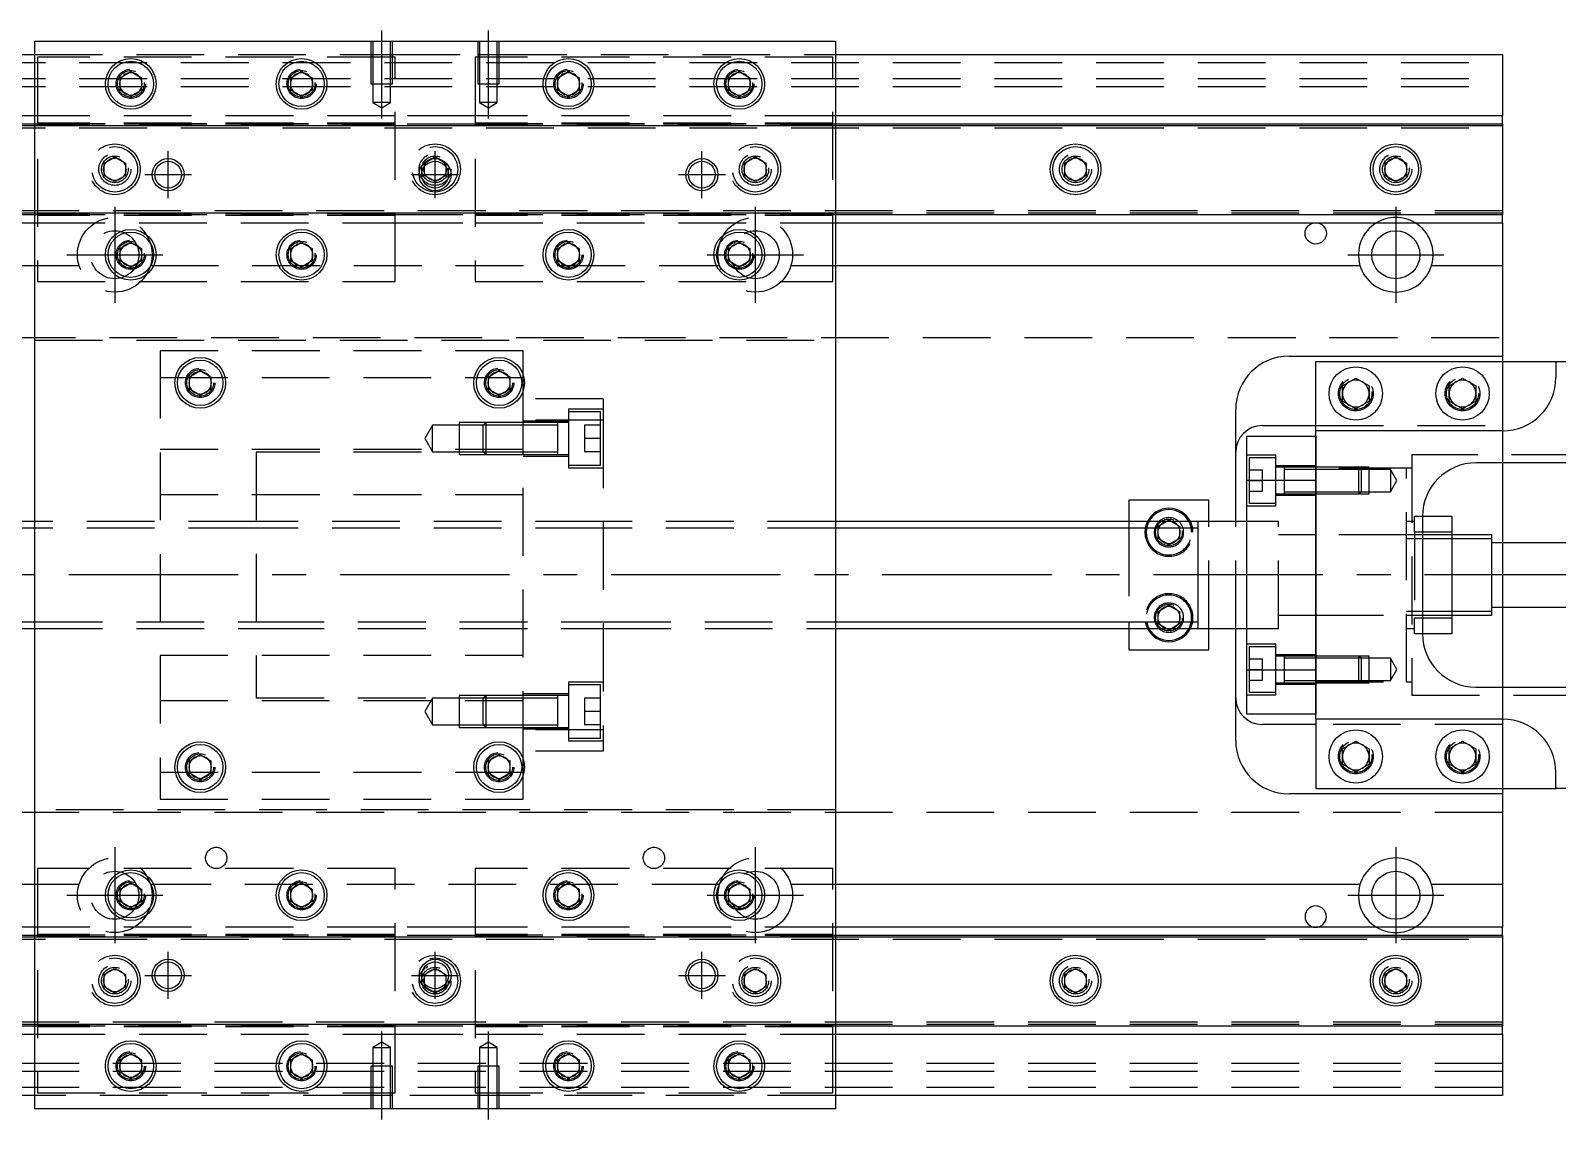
# Model space of a CAD drawing. Extents: x -20 to 626, y -284 to 102.
# Drawn here: x 124.2 to 410.3, y -102 to 102 of the extents above; entities that cross this region are included whole.
import ezdxf

# ---------------------------------------------------------------- set-up
doc = ezdxf.new("R2010")
doc.units = 0
doc.linetypes.add('CENTER', pattern=[50.8, 31.75, -6.35, 6.35, -6.35])
doc.linetypes.add('DASHED', pattern=[19.05, 12.7, -6.35])
doc.layers.get('0').update_dxf_attribs({"linetype": 'CONTINUOUS'})
doc.layers.add('CENTER', color=1, linetype='CENTER')

msp = doc.modelspace()

# ---------------------------------------------------------------- linework, layer by layer
at = {"color": 7, "linetype": 'CONTINUOUS'}
for p, q in [((0, 97.5), (125, 97.5)), ((125, 100), (275, 100)), ((125, -100), (125, 100)), ((275, 100), (275, -100)), ((275, 97.5), (400, 97.5)), ((400, 97.5), (400, 86)), ((141, 93.1547), (143, 94.309402)), ((141, 90.8453), (141, 93.1547)), ((143, 94.309402), (145, 93.1547)), ((145, 93.1547), (145, 90.8453)), ((173, 93.1547), (175, 94.309402)), ((173, 90.8453), (173, 93.1547)), ((175, 94.309402), (177, 93.1547)), ((177, 93.1547), (177, 90.8453)), ((223, 93.1547), (225, 94.309402)), ((223, 90.8453), (223, 93.1547)), ((225, 94.309402), (227, 93.1547)), ((227, 93.1547), (227, 90.8453)), ((255, 93.1547), (257, 94.309402)), ((255, 90.8453), (255, 93.1547)), ((257, 94.309402), (259, 93.1547)), ((259, 93.1547), (259, 90.8453)), ((143, 89.690598), (141, 90.8453)), ((145, 90.8453), (143, 89.690598)), ((175, 89.690598), (173, 90.8453)), ((177, 90.8453), (175, 89.690598)), ((225, 89.690598), (223, 90.8453)), ((227, 90.8453), (225, 89.690598)), ((257, 89.690598), (255, 90.8453)), ((259, 90.8453), (257, 89.690598)), ((125, 86), (0, 86)), ((400, 86), (275, 86)), ((400, 84.460392), (400, 86)), ((125, 84.460392), (0, 84.460392)), ((400, 84.460392), (275, 84.460392)), ((400, 84.460392), (400, 67.539608)), ((318, 77.1547), (320, 78.309402)), ((320, 78.309402), (322, 77.1547)), ((378, 77.1547), (380, 78.309402)), ((380, 78.309402), (382, 77.1547)), ((318, 74.8453), (318, 77.1547)), ((320, 73.690598), (318, 74.8453)), ((322, 74.8453), (320, 73.690598)), ((322, 77.1547), (322, 74.8453)), ((378, 74.8453), (378, 77.1547)), ((380, 73.690598), (378, 74.8453)), ((382, 74.8453), (380, 73.690598)), ((382, 77.1547), (382, 74.8453)), ((0, 67.539608), (125, 67.539608)), ((0, 66), (125, 66)), ((275, 67.539608), (400, 67.539608)), ((275, 66), (400, 66)), ((400, 66), (400, 67.539608)), ((400, 66), (400, 58)), ((141, 61.1547), (143, 62.309402)), ((141, 58.8453), (141, 61.1547)), ((143, 62.309402), (145, 61.1547)), ((145, 61.1547), (145, 58.8453)), ((173, 61.1547), (175, 62.309402)), ((173, 58.8453), (173, 61.1547)), ((175, 62.309402), (177, 61.1547)), ((177, 61.1547), (177, 58.8453)), ((223, 61.1547), (225, 62.309402)), ((223, 58.8453), (223, 61.1547)), ((225, 62.309402), (227, 61.1547)), ((227, 61.1547), (227, 58.8453)), ((255, 61.1547), (257, 62.309402)), ((255, 58.8453), (255, 61.1547)), ((257, 62.309402), (259, 61.1547)), ((259, 61.1547), (259, 58.8453)), ((26.708204, 58), (125, 58)), ((143, 57.690598), (141, 58.8453)), ((145, 58.8453), (143, 57.690598)), ((175, 57.690598), (173, 58.8453)), ((177, 58.8453), (175, 57.690598)), ((225, 57.690598), (223, 58.8453)), ((227, 58.8453), (225, 57.690598)), ((257, 57.690598), (255, 58.8453)), ((259, 58.8453), (257, 57.690598)), ((275, 58), (373.291796, 58)), ((386.708204, 58), (400, 58)), ((400, 58), (400, 41)), ((360, 41), (400, 41)), ((400, 41), (400, 40)), ((154, 37.1547), (156, 38.309402)), ((156, 38.309402), (158, 37.1547)), ((210, 37.1547), (212, 38.309402)), ((212, 38.309402), (214, 37.1547)), ((365, 27), (365, 40)), ((365, 40), (410, 40)), ((410, 40), (410, 37)), ((410, 40), (445.5, 40)), ((154, 34.8453), (154, 37.1547)), ((156, 33.690598), (154, 34.8453)), ((158, 34.8453), (156, 33.690598)), ((158, 37.1547), (158, 34.8453)), ((210, 34.8453), (210, 37.1547)), ((212, 33.690598), (210, 34.8453)), ((214, 34.8453), (212, 33.690598)), ((214, 37.1547), (214, 34.8453)), ((370, 35.443376), (372.5, 36.886752)), ((370, 32.556624), (370, 35.443376)), ((372.5, 36.886752), (375, 35.443376)), ((375, 35.443376), (375, 32.556624)), ((390, 35.443376), (392.5, 36.886752)), ((390, 32.556624), (390, 35.443376)), ((392.5, 36.886752), (395, 35.443376)), ((395, 35.443376), (395, 32.556624)), ((372.5, 31.113248), (370, 32.556624)), ((375, 32.556624), (372.5, 31.113248)), ((392.5, 31.113248), (390, 32.556624)), ((395, 32.556624), (392.5, 31.113248)), ((350, 10), (350, 31)), ((352, 26), (365, 26)), ((352, 26), (352, 17.78342)), ((355, 28), (365, 28)), ((365, 17.78342), (365, 27)), ((400, 27), (365, 27)), ((435.5, 21), (395, 21)), ((400, 21), (400, 6)), ((352, 17.78342), (352, -17.78342)), ((352, 17.78342), (365, 17.78342)), ((365, 17.78342), (365, -17.78342)), ((365, -17.78342), (365, 17.78342)), ((345, 14), (330, 14)), ((330, 14), (330, 10)), ((345, 10), (345, 14)), ((125, 10), (28, 10)), ((343, 10), (275, 10)), ((343, 10), (342.995, 10)), ((343, -9.999498), (343, 10)), ((352, 10), (343, 10)), ((343.005, 10), (343, 10)), ((385, 11), (390.5, 11)), ((385, 11), (385, -11)), ((390.5, 11), (390.5, 8)), ((390.5, 8), (385, 8)), ((390.5, 8), (390.5, -8)), ((398, 7.5), (390.5, 7.5)), ((398, 6.75), (390.5, 6.75)), ((398, -7.5), (398, 7.5)), ((418, 6), (398, 6)), ((385, -8), (390.5, -8)), ((390.5, -6.75), (398, -6.75)), ((390.5, -7.5), (398, -7.5)), ((390.5, -8), (390.5, -11)), ((398, -6), (418, -6)), ((400, -6), (400, -21)), ((28, -10), (125, -10)), ((275, -10), (343, -10)), ((330, -10), (330, -14)), ((342.995, -10), (343, -10)), ((343, -10), (352, -10)), ((343, -10), (343.005, -10)), ((345, -14), (345, -10)), ((350, -31), (350, -10)), ((390.5, -11), (385, -11)), ((330, -14), (345, -14)), ((352, -17.78342), (352, -26)), ((352, -17.78342), (365, -17.78342)), ((365, -27), (365, -17.78342)), ((395, -21), (435.5, -21)), ((352, -26), (365, -26)), ((365, -28), (355, -28)), ((400, -27), (365, -27)), ((365, -27), (365, -40)), ((370, -32.556624), (372.5, -31.113248)), ((372.5, -31.113248), (375, -32.556624)), ((390, -32.556624), (392.5, -31.113248)), ((392.5, -31.113248), (395, -32.556624)), ((154, -34.8453), (156, -33.690598)), ((156, -33.690598), (158, -34.8453)), ((210, -34.8453), (212, -33.690598)), ((212, -33.690598), (214, -34.8453)), ((370, -35.443376), (370, -32.556624)), ((375, -32.556624), (375, -35.443376)), ((390, -35.443376), (390, -32.556624)), ((395, -32.556624), (395, -35.443376)), ((154, -37.1547), (154, -34.8453)), ((156, -38.309402), (154, -37.1547)), ((158, -37.1547), (156, -38.309402)), ((158, -34.8453), (158, -37.1547)), ((210, -37.1547), (210, -34.8453)), ((212, -38.309402), (210, -37.1547)), ((214, -37.1547), (212, -38.309402)), ((214, -34.8453), (214, -37.1547)), ((372.5, -36.886752), (370, -35.443376)), ((375, -35.443376), (372.5, -36.886752)), ((392.5, -36.886752), (390, -35.443376)), ((395, -35.443376), (392.5, -36.886752)), ((410, -40), (410, -37)), ((365, -40), (410, -40)), ((400, -40), (400, -41)), ((445.5, -40), (410, -40)), ((400, -41), (360, -41)), ((400, -41), (400, -58)), ((125, -58), (26.708204, -58)), ((141, -58.8453), (143, -57.690598)), ((141, -61.1547), (141, -58.8453)), ((143, -57.690598), (145, -58.8453)), ((145, -58.8453), (145, -61.1547)), ((173, -58.8453), (175, -57.690598)), ((173, -61.1547), (173, -58.8453)), ((175, -57.690598), (177, -58.8453)), ((177, -58.8453), (177, -61.1547)), ((223, -58.8453), (225, -57.690598)), ((223, -61.1547), (223, -58.8453)), ((225, -57.690598), (227, -58.8453)), ((227, -58.8453), (227, -61.1547)), ((255, -58.8453), (257, -57.690598)), ((255, -61.1547), (255, -58.8453)), ((257, -57.690598), (259, -58.8453)), ((259, -58.8453), (259, -61.1547)), ((373.291796, -58), (275, -58)), ((400, -58), (386.708204, -58)), ((400, -58), (400, -66)), ((143, -62.309402), (141, -61.1547)), ((145, -61.1547), (143, -62.309402)), ((175, -62.309402), (173, -61.1547)), ((177, -61.1547), (175, -62.309402)), ((225, -62.309402), (223, -61.1547)), ((227, -61.1547), (225, -62.309402)), ((257, -62.309402), (255, -61.1547)), ((259, -61.1547), (257, -62.309402)), ((125, -66), (0, -66)), ((125, -67.539608), (0, -67.539608)), ((400, -66), (275, -66)), ((400, -67.539608), (275, -67.539608)), ((400, -67.539608), (400, -66)), ((400, -67.539608), (400, -84.460392)), ((318, -74.8453), (320, -73.690598)), ((320, -73.690598), (322, -74.8453)), ((378, -74.8453), (380, -73.690598)), ((380, -73.690598), (382, -74.8453)), ((318, -77.1547), (318, -74.8453)), ((320, -78.309402), (318, -77.1547)), ((322, -77.1547), (320, -78.309402)), ((322, -74.8453), (322, -77.1547)), ((378, -77.1547), (378, -74.8453)), ((380, -78.309402), (378, -77.1547)), ((382, -77.1547), (380, -78.309402)), ((382, -74.8453), (382, -77.1547)), ((0, -84.460392), (125, -84.460392)), ((275, -84.460392), (400, -84.460392)), ((400, -86), (400, -84.460392)), ((0, -86), (125, -86)), ((275, -86), (400, -86)), ((400, -86), (400, -97.5)), ((141, -90.8453), (143, -89.690598)), ((141, -93.1547), (141, -90.8453)), ((143, -89.690598), (145, -90.8453)), ((145, -90.8453), (145, -93.1547)), ((173, -90.8453), (175, -89.690598)), ((173, -93.1547), (173, -90.8453)), ((175, -89.690598), (177, -90.8453)), ((177, -90.8453), (177, -93.1547)), ((223, -90.8453), (225, -89.690598)), ((223, -93.1547), (223, -90.8453)), ((225, -89.690598), (227, -90.8453)), ((227, -90.8453), (227, -93.1547)), ((255, -90.8453), (257, -89.690598)), ((255, -93.1547), (255, -90.8453)), ((257, -89.690598), (259, -90.8453)), ((259, -90.8453), (259, -93.1547)), ((143, -94.309402), (141, -93.1547)), ((145, -93.1547), (143, -94.309402)), ((175, -94.309402), (173, -93.1547)), ((177, -93.1547), (175, -94.309402)), ((225, -94.309402), (223, -93.1547)), ((227, -93.1547), (225, -94.309402)), ((257, -94.309402), (255, -93.1547)), ((259, -93.1547), (257, -94.309402)), ((125, -97.5), (0, -97.5)), ((275, -100), (125, -100)), ((400, -97.5), (275, -97.5))]:
    msp.add_line(p, q, dxfattribs=at)
at = {"color": 3, "linetype": 'DASHED'}
for p, q in [((125, 97.5), (188.000006, 97.5)), ((188.000006, 100), (188.000006, 92)), ((188.000006, 97.5), (191.999994, 97.5)), ((188.35, 100), (188.35, 92)), ((191.65, 92), (191.65, 100)), ((191.999994, 92), (191.999994, 100)), ((191.999994, 97.5), (208.000006, 97.5)), ((208.000006, 100), (208.000006, 92)), ((208.000006, 97.5), (211.999994, 97.5)), ((208.35, 100), (208.35, 92)), ((211.65, 92), (211.65, 100)), ((211.999994, 92), (211.999994, 100)), ((211.999994, 97.5), (275, 97.5)), ((0, 96), (400, 96)), ((125.5, 97), (125.5, 55)), ((192.5, 97), (125.5, 97)), ((192.5, 55), (192.5, 97)), ((274.5, 97), (207.5, 97)), ((207.5, 97), (207.5, 55)), ((274.5, 55), (274.5, 97)), ((0, 93), (400, 93)), ((145.483582, 92.286038), (145.5, 92)), ((177.483582, 92.286038), (177.5, 92)), ((188.000006, 92), (191.999994, 92)), ((188.35, 92), (188.35, 88.5)), ((191.65, 88.5), (191.65, 92)), ((208.000006, 92), (211.999994, 92)), ((208.35, 92), (208.35, 88.5)), ((211.65, 88.5), (211.65, 92)), ((227.483582, 92.286038), (227.5, 92)), ((259.483582, 92.286038), (259.5, 92)), ((0, 91.5), (400, 91.5)), ((125.5, 86), (125, 86)), ((192.5, 86), (125.5, 86)), ((191.65, 88.5), (188.35, 88.5)), ((188.35, 88.5), (190, 87.547372)), ((190, 87.547372), (191.65, 88.5)), ((207.5, 86), (192.5, 86)), ((274.5, 86), (207.5, 86)), ((211.65, 88.5), (208.35, 88.5)), ((208.35, 88.5), (210, 87.547372)), ((210, 87.547372), (211.65, 88.5)), ((275, 86), (274.5, 86)), ((0, 84.204452), (125, 84.204452)), ((0, 84.2), (400, 84.2)), ((0, 83.8), (400, 83.8)), ((125.5, 84.460392), (125, 84.460392)), ((125, 84.204452), (125.5, 84.204452)), ((192.5, 84.643014), (125.5, 84.643014)), ((125.5, 84.6), (192.5, 84.6)), ((192.5, 84.460392), (125.5, 84.460392)), ((125.5, 84.3), (192.5, 84.3)), ((125.5, 84.204452), (274.5, 84.204452)), ((207.5, 84.460392), (192.5, 84.460392)), ((274.5, 84.643014), (207.5, 84.643014)), ((207.5, 84.6), (274.5, 84.6)), ((274.5, 84.460392), (207.5, 84.460392)), ((207.5, 84.3), (274.5, 84.3)), ((275, 84.460392), (274.5, 84.460392)), ((274.5, 84.204452), (275, 84.204452)), ((275, 84.204452), (400, 84.204452)), ((138, 77.1547), (140, 78.309402)), ((140, 78.309402), (142, 77.1547)), ((198, 77.1547), (200, 78.309402)), ((200, 78.309402), (202, 77.1547)), ((258, 77.1547), (260, 78.309402)), ((260, 78.309402), (262, 77.1547)), ((138, 74.8453), (138, 77.1547)), ((140, 73.690598), (138, 74.8453)), ((142, 74.8453), (140, 73.690598)), ((142, 77.1547), (142, 74.8453)), ((142.483582, 76.286038), (142.5, 76)), ((198, 74.8453), (198, 77.1547)), ((200, 73.690598), (198, 74.8453)), ((202, 74.8453), (200, 73.690598)), ((202, 77.1547), (202, 74.8453)), ((202.483582, 76.286038), (202.5, 76)), ((258, 74.8453), (258, 77.1547)), ((260, 73.690598), (258, 74.8453)), ((262, 74.8453), (260, 73.690598)), ((262, 77.1547), (262, 74.8453)), ((262.483582, 76.286038), (262.5, 76)), ((317.5, 76), (317.518502, 76.303588)), ((382.483582, 76.286038), (382.5, 76)), ((400, 68.2), (0, 68.2)), ((400, 67.8), (0, 67.8)), ((125, 67.795548), (0, 67.795548)), ((125.5, 67.795548), (125, 67.795548)), ((125, 67.539608), (125.5, 67.539608)), ((125, 66), (125.5, 66)), ((274.5, 67.795548), (125.5, 67.795548)), ((192.5, 67.7), (125.5, 67.7)), ((125.5, 67.539608), (192.5, 67.539608)), ((192.5, 67.4), (125.5, 67.4)), ((192.5, 67.356986), (125.5, 67.356986)), ((125.5, 66), (192.5, 66)), ((192.5, 67.539608), (207.5, 67.539608)), ((192.5, 66), (207.5, 66)), ((274.5, 67.7), (207.5, 67.7)), ((207.5, 67.539608), (274.5, 67.539608)), ((274.5, 67.4), (207.5, 67.4)), ((274.5, 67.356986), (207.5, 67.356986)), ((207.5, 66), (274.5, 66)), ((275, 67.795548), (274.5, 67.795548)), ((274.5, 67.539608), (275, 67.539608)), ((274.5, 66), (275, 66)), ((400, 67.795548), (275, 67.795548)), ((145.483582, 60.286038), (145.5, 60)), ((177.483582, 60.286038), (177.5, 60)), ((222.5, 60), (222.512884, 60.253488)), ((259.483582, 60.286038), (259.5, 60)), ((125, 58), (133.291796, 58)), ((146.708204, 58), (253.291796, 58)), ((266.708204, 58), (275, 58)), ((125.5, 55), (192.5, 55)), ((207.5, 55), (274.5, 55)), ((5.640312, 44.5), (400, 44.5)), ((125, 44), (275, 44)), ((216.5, 42), (148.5, 42)), ((148.5, 42), (148.5, -42)), ((216.5, 37.52069), (216.5, 42)), ((216.5, 34.47931), (216.5, 37.52069)), ((400, 40), (400, 28)), ((148.5, 37), (216.5, 37)), ((153.5, 36), (153.512884, 36.253488)), ((209.5, 36), (209.518502, 36.303588)), ((216.5, -34.47931), (216.5, 34.47931)), ((375.477798, 34.364306), (375.5, 34)), ((389.5, 34), (389.520026, 34.346056)), ((231.5, 33), (216.5, 33)), ((231.5, 33), (231.5, 28.982754)), ((231.5, 28.982754), (216.5, 28.982754)), ((225, 28.84775), (216.5, 28.84775)), ((225, 31.04775), (225, 20.04775)), ((231.5, 31.04775), (225, 31.04775)), ((231, 30.54775), (225, 30.54775)), ((231, 20.54775), (231, 30.54775)), ((231.5, 28.982754), (231.5, -28.982754)), ((199.5, 28.04775), (198.056624, 25.54775)), ((199.5, 23.04775), (199.5, 28.04775)), ((204.5, 28.04775), (199.5, 28.04775)), ((204.5, 28.547744), (204.5, 22.547754)), ((209.49998, 28.547744), (204.5, 28.547744)), ((208.99998, 28.04775), (204.5, 28.04775)), ((209.5, 28.54775), (209, 28.04775)), ((209, 23.04775), (209, 28.04775)), ((216.5, 28.04775), (209, 28.04775)), ((216.5, 28.547744), (209.499994, 28.547744)), ((209.5, 28.54775), (209.5, 22.54775)), ((216.5, 28.54775), (209.5, 28.54775)), ((223, 28.54775), (216.50002, 28.54775)), ((223, 28.04775), (216.50002, 28.04775)), ((223, 28.54775), (222.995, 28.54775)), ((223, 28.04775), (223, 28.547754)), ((223, 28.197952), (223, 28.54775)), ((225, 28.54775), (223, 28.54775)), ((223.005, 28.54775), (223, 28.54775)), ((223, 22.8974), (223, 28.197952)), ((228, 28.04775), (228, 25.54775)), ((231, 28.04775), (228, 28.04775)), ((365, 28), (400, 28)), ((365, 26), (365, 17.78342)), ((400, 28), (400, 27)), ((400, 27), (400, 21)), ((216.5, 23.5), (148.5, 23.5)), ((166.5, 23), (166.5, -23)), ((216.5, 23), (166.5, 23)), ((198.056624, 25.54775), (199.5, 23.04775)), ((199.5, 23.04775), (204.5, 23.04775)), ((204.5, 23.04775), (208.99998, 23.04775)), ((209, 23.04775), (209.5, 22.54775)), ((209, 23.04775), (216.5, 23.04775)), ((216.50002, 23.04775), (223, 23.04775)), ((223, 22.547744), (223, 23.04775)), ((223, 22.54775), (223, 22.8974)), ((228, 25.54775), (228, 23.04775)), ((231, 25.54775), (228, 25.54775)), ((231, 23.04775), (228, 23.04775)), ((204.5, 22.547754), (209.49998, 22.547754)), ((209.5, 22.547754), (216.5, 22.547754)), ((209.5, 22.54775), (216.5, 22.54775)), ((216.5, 22.24775), (225, 22.24775)), ((216.50002, 22.54775), (223.005, 22.54775)), ((222.995, 22.54775), (225, 22.54775)), ((225, 20.54775), (231, 20.54775)), ((225, 20.04775), (231.5, 20.04775)), ((357.5, 22.42767), (352, 22.42767)), ((352.5, 21.92767), (352.5, 13.42767)), ((357.5, 21.92767), (352.5, 21.92767)), ((357.5, 12.92767), (357.5, 22.42767)), ((365, 20.42767), (357.5, 20.42767)), ((359.1, 20.17767), (357.5, 20.17767)), ((359.1, 20.17767), (359.095, 20.17767)), ((359.1, 20.17767), (359.1, 19.92022)), ((359.105, 20.17767), (359.1, 20.17767)), ((364.99998, 20.17767), (359.1, 20.17767)), ((373.1, 20.17767), (365, 20.17767)), ((373.1, 20.177664), (365, 20.177664)), ((373.1, 15.17767), (373.1, 20.17767)), ((373.5, 19.77767), (373.1, 20.17767)), ((375, 20.177664), (373.10002, 20.177664)), ((375, 15.177674), (375, 20.177664)), ((383, 22.5), (383, -22.5)), ((452.5, 22.5), (383, 22.5)), ((352.5, 19.67767), (355, 19.67767)), ((352.5, 17.67767), (355, 17.67767)), ((355, 17.67767), (355, 19.67767)), ((355, 15.67767), (355, 17.67767)), ((359.1, 19.92022), (359.1, 15.435068)), ((364.99998, 19.77767), (359.1, 19.77767)), ((382, 20), (365, 20)), ((373.5, 19.77767), (365, 19.77767)), ((373.5, 19.77767), (373.5, 15.57767)), ((375, 19.77767), (373.50002, 19.77767)), ((379, 19.77767), (375, 19.77767)), ((379, 19.77767), (379, 15.57767)), ((380.212436, 17.67767), (379, 19.77767)), ((379, 15.57767), (380.212436, 17.67767)), ((382, -20), (382, 20)), ((383, 20), (382, 20)), ((216.5, 15), (148.5, 15)), ((352.5, 15.67767), (355, 15.67767)), ((357.5, 15.17767), (359.1, 15.17767)), ((357.5, 14.92767), (365, 14.92767)), ((359.095, 15.17767), (359.1, 15.17767)), ((359.1, 15.57767), (364.99998, 15.57767)), ((359.1, 15.435068), (359.1, 15.17767)), ((359.1, 15.17767), (359.105, 15.17767)), ((359.1, 15.17767), (364.99998, 15.17767)), ((365, 15.57767), (373.5, 15.57767)), ((365, 15.177674), (373.1, 15.177674)), ((365, 15.17767), (373.1, 15.17767)), ((373.1, 15.17767), (373.5, 15.57767)), ((373.10002, 15.177674), (375, 15.177674)), ((373.50002, 15.57767), (375, 15.57767)), ((375, 15.57767), (379, 15.57767)), ((352, 12.92767), (357.5, 12.92767)), ((352.5, 13.42767), (357.5, 13.42767)), ((166.49998, 10), (125, 10)), ((166.49998, 8.75), (125, 8.75)), ((231.5, 10), (166.5, 10)), ((231.5, 8.75), (166.5, 8.75)), ((275, 10), (231.50002, 10)), ((275, 8.75), (231.50002, 8.75)), ((330, 10), (330, 8.75)), ((330, 8.75), (330, -8.75)), ((335.5, 9.1547), (336.964102, 10)), ((335.5, 8.75), (335.5, 9.1547)), ((335.5, 6.8453), (335.5, 8.75)), ((336.964102, 10), (337.5, 10.309402)), ((337.5, 10.309402), (338.035898, 10)), ((338.035898, 10), (339.5, 9.1547)), ((339.5, 9.1547), (339.5, 8.75)), ((339.5, 8.75), (339.5, 6.8453)), ((345, -10), (345, 10)), ((350, -10), (350, 10)), ((358, 10), (352, 10)), ((358, -10), (358, 10)), ((383.5, 10), (382, 10)), ((383.5, 11), (385, 11)), ((383.5, 8), (383.5, 11)), ((337.5, 5.690598), (335.5, 6.8453)), ((339.5, 6.8453), (337.5, 5.690598)), ((339.983582, 8.286038), (340, 8)), ((365, 7.5), (358, 7.5)), ((382, 7.5), (365, 7.5)), ((382, 7.5), (381.995, 7.5)), ((383.5, 7.5), (382, 7.5)), ((382.005, 7.5), (382, 7.5)), ((383.5, 6.75), (382, 6.75)), ((383.5, 8), (383.5, -8)), ((385, 8), (383.5, 8)), ((385, 7.5), (383.5, 7.5)), ((385, 6.75), (383.5, 6.75)), ((390.5, 7.5), (385, 7.5)), ((390.5, 6.75), (385, 6.75)), ((400, 6), (400, -6)), ((335.5, -6.8453), (337.5, -5.690598)), ((337.5, -5.690598), (339.5, -6.8453)), ((335, -8), (335.018502, -7.696412)), ((335.5, -8.75), (335.5, -6.8453)), ((339.5, -6.8453), (339.5, -8.75)), ((358, -7.5), (365, -7.5)), ((365, -7.5), (382, -7.5)), ((381.995, -7.5), (382, -7.5)), ((382, -6.75), (383.5, -6.75)), ((382, -7.5), (383.5, -7.5)), ((382, -7.5), (382.005, -7.5)), ((383.5, -6.75), (385, -6.75)), ((383.5, -7.5), (385, -7.5)), ((383.5, -8), (385, -8)), ((383.5, -11), (383.5, -8)), ((385, -6.75), (390.5, -6.75)), ((385, -7.5), (390.5, -7.5)), ((125, -8.75), (166.49998, -8.75)), ((125, -10), (166.49998, -10)), ((166.5, -8.75), (231.5, -8.75)), ((166.5, -10), (231.5, -10)), ((231.50002, -8.75), (275, -8.75)), ((231.50002, -10), (275, -10)), ((330, -8.75), (330, -10)), ((335.5, -9.1547), (335.5, -8.75)), ((336.964102, -10), (335.5, -9.1547)), ((337.5, -10.309402), (336.964102, -10)), ((338.035898, -10), (337.5, -10.309402)), ((339.5, -9.1547), (338.035898, -10)), ((339.5, -8.75), (339.5, -9.1547)), ((343, -10), (343, -9.999498)), ((352, -10), (358, -10)), ((382, -10), (383.5, -10)), ((385, -11), (383.5, -11)), ((357.5, -12.92767), (352, -12.92767)), ((352.5, -13.42767), (352.5, -21.92767)), ((357.5, -13.42767), (352.5, -13.42767)), ((357.5, -22.42767), (357.5, -12.92767)), ((148.5, -15), (216.5, -15)), ((352.5, -15.67767), (355, -15.67767)), ((355, -17.67767), (355, -15.67767)), ((365, -14.92767), (357.5, -14.92767)), ((359.1, -15.17767), (357.5, -15.17767)), ((359.1, -15.17767), (359.095, -15.17767)), ((359.1, -15.17767), (359.1, -15.435118)), ((359.105, -15.17767), (359.1, -15.17767)), ((364.99998, -15.17767), (359.1, -15.17767)), ((359.1, -15.435118), (359.1, -19.920272)), ((364.99998, -15.57767), (359.1, -15.57767)), ((373.1, -15.17767), (365, -15.17767)), ((373.1, -15.177674), (365, -15.177674)), ((373.5, -15.57767), (365, -15.57767)), ((373.1, -20.17767), (373.1, -15.17767)), ((373.5, -15.57767), (373.1, -15.17767)), ((375, -15.177674), (373.10002, -15.177674)), ((373.5, -15.57767), (373.5, -19.77767)), ((375, -15.57767), (373.50002, -15.57767)), ((375, -20.177664), (375, -15.177674)), ((379, -15.57767), (375, -15.57767)), ((379, -15.57767), (379, -19.77767)), ((380.212436, -17.67767), (379, -15.57767)), ((352.5, -17.67767), (355, -17.67767)), ((352.5, -19.67767), (355, -19.67767)), ((355, -19.67767), (355, -17.67767)), ((359.1, -19.77767), (364.99998, -19.77767)), ((359.1, -19.920272), (359.1, -20.17767)), ((365, -17.78342), (365, -26)), ((365, -19.77767), (373.5, -19.77767)), ((365, -20), (382, -20)), ((373.1, -20.17767), (373.5, -19.77767)), ((373.50002, -19.77767), (375, -19.77767)), ((375, -19.77767), (379, -19.77767)), ((379, -19.77767), (380.212436, -17.67767)), ((382, -20), (383, -20)), ((204.5, -22.547754), (204.5, -28.547744)), ((209.49998, -22.547754), (204.5, -22.547754)), ((209.5, -22.54775), (209, -23.04775)), ((209.5, -22.54775), (209.5, -28.54775)), ((216.5, -22.54775), (209.5, -22.54775)), ((216.5, -22.547754), (209.5, -22.547754)), ((225, -22.24775), (216.5, -22.24775)), ((223.005, -22.54775), (216.50002, -22.54775)), ((225, -22.54775), (222.995, -22.54775)), ((223, -23.04775), (223, -22.547744)), ((223, -22.897546), (223, -22.54775)), ((225, -20.04775), (225, -31.04775)), ((231.5, -20.04775), (225, -20.04775)), ((231, -20.54775), (225, -20.54775)), ((231, -30.54775), (231, -20.54775)), ((352, -22.42767), (357.5, -22.42767)), ((352.5, -21.92767), (357.5, -21.92767)), ((357.5, -20.17767), (359.1, -20.17767)), ((357.5, -20.42767), (365, -20.42767)), ((359.095, -20.17767), (359.1, -20.17767)), ((359.1, -20.17767), (359.105, -20.17767)), ((359.1, -20.17767), (364.99998, -20.17767)), ((365, -20.177664), (373.1, -20.177664)), ((365, -20.17767), (373.1, -20.17767)), ((373.10002, -20.177664), (375, -20.177664)), ((383, -22.5), (452.5, -22.5)), ((400, -21), (400, -27)), ((148.5, -23.5), (216.5, -23.5)), ((166.5, -23), (216.5, -23)), ((199.5, -23.04775), (198.056624, -25.54775)), ((198.056624, -25.54775), (199.5, -28.04775)), ((199.5, -28.04775), (199.5, -23.04775)), ((204.5, -23.04775), (199.5, -23.04775)), ((208.99998, -23.04775), (204.5, -23.04775)), ((209, -28.04775), (209, -23.04775)), ((216.5, -23.04775), (209, -23.04775)), ((223, -23.04775), (216.50002, -23.04775)), ((223, -28.198098), (223, -22.897546)), ((228, -23.04775), (228, -25.54775)), ((231, -23.04775), (228, -23.04775)), ((228, -25.54775), (228, -28.04775)), ((231, -25.54775), (228, -25.54775)), ((199.5, -28.04775), (204.5, -28.04775)), ((204.5, -28.04775), (208.99998, -28.04775)), ((204.5, -28.547744), (209.49998, -28.547744)), ((209, -28.04775), (216.5, -28.04775)), ((209, -28.04775), (209.5, -28.54775)), ((209.499994, -28.547744), (216.5, -28.547744)), ((209.5, -28.54775), (216.5, -28.54775)), ((216.50002, -28.04775), (223, -28.04775)), ((216.50002, -28.54775), (223, -28.54775)), ((222.995, -28.54775), (223, -28.54775)), ((223, -28.547754), (223, -28.04775)), ((223, -28.54775), (223, -28.198098)), ((223, -28.54775), (225, -28.54775)), ((223, -28.54775), (223.005, -28.54775)), ((231, -28.04775), (228, -28.04775)), ((400, -28), (365, -28)), ((400, -27), (400, -28)), ((400, -28), (400, -40)), ((216.5, -28.84775), (225, -28.84775)), ((231.5, -28.982754), (216.5, -28.982754)), ((225, -30.54775), (231, -30.54775)), ((225, -31.04775), (231.5, -31.04775)), ((231.5, -28.982754), (231.5, -33)), ((231.5, -33), (216.5, -33)), ((375.477798, -33.635694), (375.5, -34)), ((395.477798, -33.635694), (395.5, -34)), ((216.5, -37), (148.5, -37)), ((153.5, -36), (153.512884, -35.746512)), ((209.5, -36), (209.518502, -35.696412)), ((216.5, -37.52069), (216.5, -34.47931)), ((216.5, -42), (216.5, -37.52069)), ((148.5, -42), (216.5, -42)), ((400, -44.5), (5.640312, -44.5)), ((275, -44), (125, -44)), ((192.5, -55), (125.5, -55)), ((125.5, -55), (125.5, -97)), ((192.5, -97), (192.5, -55)), ((274.5, -55), (207.5, -55)), ((207.5, -55), (207.5, -97)), ((274.5, -97), (274.5, -55)), ((133.291796, -58), (125, -58)), ((145.483582, -59.713962), (145.5, -60)), ((253.291796, -58), (146.708204, -58)), ((177.483582, -59.713962), (177.5, -60)), ((227.483582, -59.713962), (227.5, -60)), ((259.483582, -59.713962), (259.5, -60)), ((275, -58), (266.708204, -58)), ((0, -67.795548), (125, -67.795548)), ((0, -67.8), (400, -67.8)), ((0, -68.2), (400, -68.2)), ((125.5, -66), (125, -66)), ((125.5, -67.539608), (125, -67.539608)), ((125, -67.795548), (125.5, -67.795548)), ((192.5, -66), (125.5, -66)), ((192.5, -67.356986), (125.5, -67.356986)), ((125.5, -67.4), (192.5, -67.4)), ((192.5, -67.539608), (125.5, -67.539608)), ((125.5, -67.7), (192.5, -67.7)), ((125.5, -67.795548), (274.5, -67.795548)), ((207.5, -66), (192.5, -66)), ((207.5, -67.539608), (192.5, -67.539608)), ((274.5, -66), (207.5, -66)), ((274.5, -67.356986), (207.5, -67.356986)), ((207.5, -67.4), (274.5, -67.4)), ((274.5, -67.539608), (207.5, -67.539608)), ((207.5, -67.7), (274.5, -67.7)), ((275, -66), (274.5, -66)), ((275, -67.539608), (274.5, -67.539608)), ((274.5, -67.795548), (275, -67.795548)), ((275, -67.795548), (400, -67.795548)), ((138, -74.8453), (140, -73.690598)), ((140, -73.690598), (142, -74.8453)), ((198, -74.8453), (200, -73.690598)), ((200, -73.690598), (202, -74.8453)), ((258, -74.8453), (260, -73.690598)), ((260, -73.690598), (262, -74.8453)), ((138, -77.1547), (138, -74.8453)), ((140, -78.309402), (138, -77.1547)), ((142, -77.1547), (140, -78.309402)), ((142, -74.8453), (142, -77.1547)), ((142.483582, -75.713962), (142.5, -76)), ((197.5, -76), (197.518502, -75.696412)), ((198, -77.1547), (198, -74.8453)), ((200, -78.309402), (198, -77.1547)), ((202, -77.1547), (200, -78.309402)), ((202, -74.8453), (202, -77.1547)), ((257.5, -76), (257.518502, -75.696412)), ((258, -77.1547), (258, -74.8453)), ((260, -78.309402), (258, -77.1547)), ((262, -77.1547), (260, -78.309402)), ((262, -74.8453), (262, -77.1547)), ((322.483582, -75.713962), (322.5, -76)), ((382.483582, -75.713962), (382.5, -76)), ((400, -83.8), (0, -83.8)), ((400, -84.2), (0, -84.2)), ((125, -84.204452), (0, -84.204452)), ((125.5, -84.204452), (125, -84.204452)), ((125, -84.460392), (125.5, -84.460392)), ((274.5, -84.204452), (125.5, -84.204452)), ((192.5, -84.3), (125.5, -84.3)), ((125.5, -84.460392), (192.5, -84.460392)), ((192.5, -84.6), (125.5, -84.6)), ((192.5, -84.643014), (125.5, -84.643014)), ((192.5, -84.460392), (207.5, -84.460392)), ((274.5, -84.3), (207.5, -84.3)), ((207.5, -84.460392), (274.5, -84.460392)), ((274.5, -84.6), (207.5, -84.6)), ((274.5, -84.643014), (207.5, -84.643014)), ((275, -84.204452), (274.5, -84.204452)), ((274.5, -84.460392), (275, -84.460392)), ((400, -84.204452), (275, -84.204452)), ((125, -86), (125.5, -86)), ((125.5, -86), (192.5, -86)), ((190, -87.547372), (188.35, -88.5)), ((188.35, -88.5), (191.65, -88.5)), ((188.35, -88.5), (188.35, -92)), ((191.65, -88.5), (190, -87.547372)), ((191.65, -92), (191.65, -88.5)), ((192.5, -86), (207.5, -86)), ((207.5, -86), (274.5, -86)), ((210, -87.547372), (208.35, -88.5)), ((208.35, -88.5), (211.65, -88.5)), ((208.35, -88.5), (208.35, -92)), ((211.65, -88.5), (210, -87.547372)), ((211.65, -92), (211.65, -88.5)), ((274.5, -86), (275, -86)), ((400, -91.5), (0, -91.5)), ((400, -93), (0, -93)), ((140.5, -92), (140.512884, -91.746512)), ((172.5, -92), (172.518502, -91.696412)), ((191.999994, -92), (188.000006, -92)), ((188.000006, -92), (188.000006, -100)), ((188.35, -92), (188.35, -100)), ((191.65, -100), (191.65, -92)), ((191.999994, -100), (191.999994, -92)), ((211.999994, -92), (208.000006, -92)), ((208.000006, -92), (208.000006, -100)), ((208.35, -92), (208.35, -100)), ((211.65, -100), (211.65, -92)), ((211.999994, -100), (211.999994, -92)), ((222.5, -92), (222.518502, -91.696412)), ((259.483582, -91.713962), (259.5, -92)), ((400, -96), (0, -96)), ((125.5, -97), (192.5, -97)), ((207.5, -97), (274.5, -97)), ((188.000006, -97.5), (125, -97.5)), ((191.999994, -97.5), (188.000006, -97.5)), ((208.000006, -97.5), (191.999994, -97.5)), ((211.999994, -97.5), (208.000006, -97.5)), ((275, -97.5), (211.999994, -97.5))]:
    msp.add_line(p, q, dxfattribs=at)
at = {"color": 3, "linetype": 'CONTINUOUS'}
for p, q in [((125, 8.75), (28, 8.75)), ((343, 8.75), (275, 8.75)), ((28, -8.75), (125, -8.75)), ((275, -8.75), (343, -8.75))]:
    msp.add_line(p, q, dxfattribs=at)
at = {"color": 7, "linetype": 'CONTINUOUS'}
for centre, radius in [((143, 92), 4.75), ((143, 92), 4.25), ((175, 92), 4.75), ((175, 92), 4.25), ((225, 92), 4.75), ((225, 92), 4.25), ((257, 92), 4.75), ((257, 92), 4.25), ((320, 76), 4.75), ((320, 76), 4.25), ((380, 76), 4.75), ((380, 76), 4.25), ((150, 75), 2.5), ((200, 75), 3), ((200, 75), 2.5), ((250, 75), 2.5), ((365, 64), 2), ((143, 60), 4.75), ((143, 60), 4.25), ((175, 60), 4.75), ((175, 60), 4.25), ((225, 60), 4.75), ((225, 60), 4.25), ((257, 60), 4.75), ((257, 60), 4.25), ((380, 60), 4.5), ((156, 36), 4.75), ((156, 36), 4.25), ((212, 36), 4.75), ((212, 36), 4.25), ((372.5, 34), 5), ((392.5, 34), 5), ((156, -36), 4.75), ((212, -36), 4.75), ((372.5, -34), 5), ((392.5, -34), 5), ((156, -36), 4.25), ((212, -36), 4.25), ((143, -60), 4.75), ((143, -60), 4.25), ((175, -60), 4.75), ((175, -60), 4.25), ((225, -60), 4.75), ((225, -60), 4.25), ((257, -60), 4.75), ((257, -60), 4.25), ((380, -60), 4.5), ((320, -76), 4.75), ((380, -76), 4.75), ((150, -75), 2.5), ((200, -75), 3), ((200, -75), 2.5), ((250, -75), 2.5), ((320, -76), 4.25), ((380, -76), 4.25), ((143, -92), 4.75), ((143, -92), 4.25), ((175, -92), 4.75), ((175, -92), 4.25), ((225, -92), 4.75), ((225, -92), 4.25), ((257, -92), 4.75), ((257, -92), 4.25)]:
    msp.add_circle(centre, radius, dxfattribs=at)
at = {"color": 3, "linetype": 'DASHED'}
for centre, radius in [((143, 92), 2.75), ((143, 92), 2.5), ((175, 92), 2.75), ((175, 92), 2.5), ((225, 92), 2.75), ((225, 92), 2.5), ((257, 92), 2.75), ((257, 92), 2.5), ((140, 76), 4.75), ((140, 76), 4.25), ((200, 76), 4.75), ((200, 76), 4.25), ((260, 76), 4.75), ((260, 76), 4.25), ((140, 76), 3), ((140, 76), 2.5), ((140, 76), 2.1), ((200, 76), 3), ((200, 76), 2.5), ((200, 76), 2.1), ((260, 76), 3), ((260, 76), 2.5), ((260, 76), 2.1), ((320, 76), 3), ((320, 76), 2.5), ((380, 76), 3), ((380, 76), 2.5), ((140, 60), 7), ((260, 60), 7), ((140, 60), 4.5), ((260, 60), 4.5), ((143, 60), 2.75), ((143, 60), 2.5), ((175, 60), 2.75), ((175, 60), 2.5), ((225, 60), 2.75), ((225, 60), 2.5), ((257, 60), 2.75), ((257, 60), 2.5), ((156, 36), 2.75), ((156, 36), 2.5), ((212, 36), 2.75), ((212, 36), 2.5), ((372.5, 34), 3.25), ((392.5, 34), 3.25), ((372.5, 34), 3), ((392.5, 34), 3), ((337.5, 8), 2.5), ((337.5, -8), 2.5), ((372.5, -34), 3.25), ((372.5, -34), 3), ((392.5, -34), 3.25), ((392.5, -34), 3), ((156, -36), 2.75), ((156, -36), 2.5), ((212, -36), 2.75), ((212, -36), 2.5), ((159, -53), 2), ((241, -53), 2), ((140, -60), 7), ((260, -60), 7), ((140, -60), 4.5), ((260, -60), 4.5), ((143, -60), 2.75), ((143, -60), 2.5), ((175, -60), 2.75), ((175, -60), 2.5), ((225, -60), 2.75), ((225, -60), 2.5), ((257, -60), 2.75), ((257, -60), 2.5), ((140, -76), 4.75), ((200, -76), 4.75), ((260, -76), 4.75), ((140, -76), 4.25), ((140, -76), 3), ((140, -76), 2.5), ((140, -76), 2.1), ((200, -76), 4.25), ((200, -76), 3), ((200, -76), 2.5), ((200, -76), 2.1), ((260, -76), 4.25), ((260, -76), 3), ((260, -76), 2.5), ((260, -76), 2.1), ((320, -76), 3), ((320, -76), 2.5), ((380, -76), 3), ((380, -76), 2.5), ((143, -92), 2.75), ((143, -92), 2.5), ((175, -92), 2.75), ((175, -92), 2.5), ((225, -92), 2.75), ((225, -92), 2.5), ((257, -92), 2.75), ((257, -92), 2.5)]:
    msp.add_circle(centre, radius, dxfattribs=at)
at = {"color": 3, "linetype": 'CONTINUOUS'}
for centre in [(150, 75), (250, 75), (150, -75), (250, -75)]:
    msp.add_circle(centre, 3, dxfattribs=at)
at = {"color": 7, "linetype": 'CONTINUOUS'}
for centre, radius, start, end in [((143, 92), 2.1, 162.24721, 180), ((143, 92), 2.1, 180, 197.75279), ((143, 92), 2.1, 137.75279, 162.24721), ((143, 92), 2.1, 102.24721, 137.75279), ((143, 92), 2.1, 77.75279, 102.24721), ((143, 92), 2.1, 42.24721, 77.75279), ((143, 92), 2.1, 17.75279, 42.24721), ((143, 92), 2.1, 342.24721, 17.75279), ((175, 92), 2.1, 162.24721, 180), ((175, 92), 2.1, 180, 197.75279), ((175, 92), 2.1, 137.75279, 162.24721), ((175, 92), 2.1, 102.24721, 137.75279), ((175, 92), 2.1, 77.75279, 102.24721), ((175, 92), 2.1, 42.24721, 77.75279), ((175, 92), 2.1, 17.75279, 42.24721), ((175, 92), 2.1, 342.24721, 17.75279), ((225, 92), 2.1, 162.24721, 180), ((225, 92), 2.1, 180, 197.75279), ((225, 92), 2.1, 137.75279, 162.24721), ((225, 92), 2.1, 102.24721, 137.75279), ((225, 92), 2.1, 77.75279, 102.24721), ((225, 92), 2.1, 42.24721, 77.75279), ((225, 92), 2.1, 17.75279, 42.24721), ((225, 92), 2.1, 342.24721, 17.75279), ((257, 92), 2.1, 162.24721, 180), ((257, 92), 2.1, 180, 197.75279), ((257, 92), 2.1, 137.75279, 162.24721), ((257, 92), 2.1, 102.24721, 137.75279), ((257, 92), 2.1, 77.75279, 102.24721), ((257, 92), 2.1, 42.24721, 77.75279), ((257, 92), 2.1, 17.75279, 42.24721), ((257, 92), 2.1, 342.24721, 17.75279), ((143, 92), 2.1, 197.75279, 222.24721), ((143, 92), 2.1, 222.24721, 257.75279), ((143, 92), 2.1, 257.75279, 282.24721), ((143, 92), 2.1, 282.24721, 317.75279), ((143, 92), 2.1, 317.75279, 342.24721), ((175, 92), 2.1, 197.75279, 222.24721), ((175, 92), 2.1, 222.24721, 257.75279), ((175, 92), 2.1, 257.75279, 282.24721), ((175, 92), 2.1, 282.24721, 317.75279), ((175, 92), 2.1, 317.75279, 342.24721), ((225, 92), 2.1, 197.75279, 222.24721), ((225, 92), 2.1, 222.24721, 257.75279), ((225, 92), 2.1, 257.75279, 282.24721), ((225, 92), 2.1, 282.24721, 317.75279), ((225, 92), 2.1, 317.75279, 342.24721), ((257, 92), 2.1, 197.75279, 222.24721), ((257, 92), 2.1, 222.24721, 257.75279), ((257, 92), 2.1, 257.75279, 282.24721), ((257, 92), 2.1, 282.24721, 317.75279), ((257, 92), 2.1, 317.75279, 342.24721), ((320, 76), 2.1, 137.75279, 162.24721), ((320, 76), 2.1, 102.24721, 137.75279), ((320, 76), 2.1, 77.75279, 102.24721), ((320, 76), 2.1, 42.24721, 77.75279), ((320, 76), 2.1, 17.75279, 42.24721), ((380, 76), 2.1, 137.75279, 162.24721), ((380, 76), 2.1, 102.24721, 137.75279), ((380, 76), 2.1, 77.75279, 102.24721), ((380, 76), 2.1, 42.24721, 77.75279), ((380, 76), 2.1, 17.75279, 42.24721), ((320, 76), 2.1, 162.24721, 180), ((320, 76), 2.1, 180, 197.75279), ((320, 76), 2.1, 197.75279, 222.24721), ((320, 76), 2.1, 222.24721, 257.75279), ((320, 76), 2.1, 282.24721, 317.75279), ((320, 76), 2.1, 317.75279, 342.24721), ((320, 76), 2.1, 342.24721, 17.75279), ((380, 76), 2.1, 162.24721, 180), ((380, 76), 2.1, 180, 197.75279), ((380, 76), 2.1, 197.75279, 222.24721), ((380, 76), 2.1, 222.24721, 257.75279), ((380, 76), 2.1, 282.24721, 317.75279), ((380, 76), 2.1, 317.75279, 342.24721), ((380, 76), 2.1, 342.24721, 17.75279), ((320, 76), 2.1, 257.75279, 282.24721), ((380, 76), 2.1, 257.75279, 282.24721), ((380, 60), 7, 121.002719, 196.60155), ((380, 60), 7, 343.39845, 58.997281), ((143, 60), 2.1, 162.24721, 180), ((143, 60), 2.1, 137.75279, 162.24721), ((143, 60), 2.1, 102.24721, 137.75279), ((143, 60), 2.1, 77.75279, 102.24721), ((143, 60), 2.1, 42.24721, 77.75279), ((143, 60), 2.1, 17.75279, 42.24721), ((143, 60), 2.1, 342.24721, 17.75279), ((175, 60), 2.1, 162.24721, 180), ((175, 60), 2.1, 137.75279, 162.24721), ((175, 60), 2.1, 102.24721, 137.75279), ((175, 60), 2.1, 77.75279, 102.24721), ((175, 60), 2.1, 42.24721, 77.75279), ((175, 60), 2.1, 17.75279, 42.24721), ((175, 60), 2.1, 342.24721, 17.75279), ((225, 60), 2.1, 162.24721, 180), ((225, 60), 2.1, 137.75279, 162.24721), ((225, 60), 2.1, 102.24721, 137.75279), ((225, 60), 2.1, 77.75279, 102.24721), ((225, 60), 2.1, 42.24721, 77.75279), ((225, 60), 2.1, 17.75279, 42.24721), ((225, 60), 2.1, 342.24721, 17.75279), ((257, 60), 2.1, 162.24721, 180), ((257, 60), 2.1, 137.75279, 162.24721), ((257, 60), 2.1, 102.24721, 137.75279), ((257, 60), 2.1, 77.75279, 102.24721), ((257, 60), 2.1, 42.24721, 77.75279), ((257, 60), 2.1, 17.75279, 42.24721), ((257, 60), 2.1, 342.24721, 17.75279), ((143, 60), 2.1, 180, 197.75279), ((143, 60), 2.1, 197.75279, 222.24721), ((143, 60), 2.1, 222.24721, 257.75279), ((143, 60), 2.1, 257.75279, 282.24721), ((143, 60), 2.1, 282.24721, 317.75279), ((143, 60), 2.1, 317.75279, 342.24721), ((175, 60), 2.1, 180, 197.75279), ((175, 60), 2.1, 197.75279, 222.24721), ((175, 60), 2.1, 222.24721, 257.75279), ((175, 60), 2.1, 257.75279, 282.24721), ((175, 60), 2.1, 282.24721, 317.75279), ((175, 60), 2.1, 317.75279, 342.24721), ((225, 60), 2.1, 180, 197.75279), ((225, 60), 2.1, 197.75279, 222.24721), ((225, 60), 2.1, 222.24721, 257.75279), ((225, 60), 2.1, 257.75279, 282.24721), ((225, 60), 2.1, 282.24721, 317.75279), ((225, 60), 2.1, 317.75279, 342.24721), ((257, 60), 2.1, 180, 197.75279), ((257, 60), 2.1, 197.75279, 222.24721), ((257, 60), 2.1, 222.24721, 257.75279), ((257, 60), 2.1, 257.75279, 282.24721), ((257, 60), 2.1, 282.24721, 317.75279), ((257, 60), 2.1, 317.75279, 342.24721), ((380, 60), 7, 196.60155, 343.39845), ((360, 31), 10, 90, 180), ((156, 36), 2.1, 137.75279, 162.24721), ((156, 36), 2.1, 102.24721, 137.75279), ((156, 36), 2.1, 77.75279, 102.24721), ((156, 36), 2.1, 42.24721, 77.75279), ((156, 36), 2.1, 17.75279, 42.24721), ((212, 36), 2.1, 137.75279, 162.24721), ((212, 36), 2.1, 102.24721, 137.75279), ((212, 36), 2.1, 77.75279, 102.24721), ((212, 36), 2.1, 42.24721, 77.75279), ((212, 36), 2.1, 17.75279, 42.24721), ((156, 36), 2.1, 162.24721, 180), ((156, 36), 2.1, 180, 197.75279), ((156, 36), 2.1, 197.75279, 222.24721), ((156, 36), 2.1, 222.24721, 257.75279), ((156, 36), 2.1, 282.24721, 317.75279), ((156, 36), 2.1, 317.75279, 342.24721), ((156, 36), 2.1, 342.24721, 17.75279), ((212, 36), 2.1, 162.24721, 180), ((212, 36), 2.1, 180, 197.75279), ((212, 36), 2.1, 197.75279, 222.24721), ((212, 36), 2.1, 222.24721, 257.75279), ((212, 36), 2.1, 282.24721, 317.75279), ((212, 36), 2.1, 317.75279, 342.24721), ((212, 36), 2.1, 342.24721, 17.75279), ((372.5, 34), 2.5, 120, 180), ((372.5, 34), 2.5, 60, 120), ((372.5, 34), 2.5, 0, 60), ((392.5, 34), 2.5, 120, 180), ((392.5, 34), 2.5, 60, 120), ((392.5, 34), 2.5, 0, 60), ((400, 37), 10, 270, 0), ((156, 36), 2.1, 257.75279, 282.24721), ((212, 36), 2.1, 257.75279, 282.24721), ((372.5, 34), 2.5, 180, 240), ((372.5, 34), 2.5, 240, 300), ((372.5, 34), 2.5, 300, 0), ((392.5, 34), 2.5, 180, 240), ((392.5, 34), 2.5, 240, 300), ((392.5, 34), 2.5, 300, 0), ((355, 23), 5, 90, 180), ((395, 11), 10, 90, 180), ((337.5, 8), 4.5, 26.3878, 153.6122), ((337.5, 8), 4.25, 28.072487, 151.927513), ((337.5, -8), 4.5, 206.3878, 333.6122), ((337.5, -8), 4.25, 208.072487, 331.927513), ((395, -11), 10, 180, 270), ((355, -23), 5, 180, 270), ((400, -37), 10, 0, 90), ((360, -31), 10, 180, 270), ((156, -36), 2.1, 102.24721, 137.75279), ((156, -36), 2.1, 77.75279, 102.24721), ((156, -36), 2.1, 42.24721, 77.75279), ((212, -36), 2.1, 102.24721, 137.75279), ((212, -36), 2.1, 77.75279, 102.24721), ((212, -36), 2.1, 42.24721, 77.75279), ((372.5, -34), 2.5, 120, 180), ((372.5, -34), 2.5, 180, 240), ((372.5, -34), 2.5, 60, 120), ((372.5, -34), 2.5, 0, 60), ((372.5, -34), 2.5, 300, 0), ((392.5, -34), 2.5, 120, 180), ((392.5, -34), 2.5, 180, 240), ((392.5, -34), 2.5, 60, 120), ((392.5, -34), 2.5, 0, 60), ((392.5, -34), 2.5, 300, 0), ((156, -36), 2.1, 162.24721, 180), ((156, -36), 2.1, 180, 197.75279), ((156, -36), 2.1, 137.75279, 162.24721), ((156, -36), 2.1, 197.75279, 222.24721), ((156, -36), 2.1, 17.75279, 42.24721), ((156, -36), 2.1, 317.75279, 342.24721), ((156, -36), 2.1, 342.24721, 17.75279), ((212, -36), 2.1, 162.24721, 180), ((212, -36), 2.1, 180, 197.75279), ((212, -36), 2.1, 137.75279, 162.24721), ((212, -36), 2.1, 197.75279, 222.24721), ((212, -36), 2.1, 17.75279, 42.24721), ((212, -36), 2.1, 317.75279, 342.24721), ((212, -36), 2.1, 342.24721, 17.75279), ((372.5, -34), 2.5, 240, 300), ((392.5, -34), 2.5, 240, 300), ((156, -36), 2.1, 222.24721, 257.75279), ((156, -36), 2.1, 257.75279, 282.24721), ((156, -36), 2.1, 282.24721, 317.75279), ((212, -36), 2.1, 222.24721, 257.75279), ((212, -36), 2.1, 257.75279, 282.24721), ((212, -36), 2.1, 282.24721, 317.75279), ((380, -60), 7, 16.60155, 163.39845), ((143, -60), 2.1, 162.24721, 180), ((143, -60), 2.1, 180, 197.75279), ((143, -60), 2.1, 137.75279, 162.24721), ((143, -60), 2.1, 102.24721, 137.75279), ((143, -60), 2.1, 77.75279, 102.24721), ((143, -60), 2.1, 42.24721, 77.75279), ((143, -60), 2.1, 17.75279, 42.24721), ((143, -60), 2.1, 342.24721, 17.75279), ((175, -60), 2.1, 162.24721, 180), ((175, -60), 2.1, 180, 197.75279), ((175, -60), 2.1, 137.75279, 162.24721), ((175, -60), 2.1, 102.24721, 137.75279), ((175, -60), 2.1, 77.75279, 102.24721), ((175, -60), 2.1, 42.24721, 77.75279), ((175, -60), 2.1, 17.75279, 42.24721), ((175, -60), 2.1, 342.24721, 17.75279), ((225, -60), 2.1, 162.24721, 180), ((225, -60), 2.1, 180, 197.75279), ((225, -60), 2.1, 137.75279, 162.24721), ((225, -60), 2.1, 102.24721, 137.75279), ((225, -60), 2.1, 77.75279, 102.24721), ((225, -60), 2.1, 42.24721, 77.75279), ((225, -60), 2.1, 17.75279, 42.24721), ((225, -60), 2.1, 342.24721, 17.75279), ((257, -60), 2.1, 162.24721, 180), ((257, -60), 2.1, 180, 197.75279), ((257, -60), 2.1, 137.75279, 162.24721), ((257, -60), 2.1, 102.24721, 137.75279), ((257, -60), 2.1, 77.75279, 102.24721), ((257, -60), 2.1, 42.24721, 77.75279), ((257, -60), 2.1, 17.75279, 42.24721), ((257, -60), 2.1, 342.24721, 17.75279), ((380, -60), 7, 163.39845, 238.997281), ((380, -60), 7, 301.002719, 16.60155), ((143, -60), 2.1, 197.75279, 222.24721), ((143, -60), 2.1, 222.24721, 257.75279), ((143, -60), 2.1, 257.75279, 282.24721), ((143, -60), 2.1, 282.24721, 317.75279), ((143, -60), 2.1, 317.75279, 342.24721), ((175, -60), 2.1, 197.75279, 222.24721), ((175, -60), 2.1, 222.24721, 257.75279), ((175, -60), 2.1, 257.75279, 282.24721), ((175, -60), 2.1, 282.24721, 317.75279), ((175, -60), 2.1, 317.75279, 342.24721), ((225, -60), 2.1, 197.75279, 222.24721), ((225, -60), 2.1, 222.24721, 257.75279), ((225, -60), 2.1, 257.75279, 282.24721), ((225, -60), 2.1, 282.24721, 317.75279), ((225, -60), 2.1, 317.75279, 342.24721), ((257, -60), 2.1, 197.75279, 222.24721), ((257, -60), 2.1, 222.24721, 257.75279), ((257, -60), 2.1, 257.75279, 282.24721), ((257, -60), 2.1, 282.24721, 317.75279), ((257, -60), 2.1, 317.75279, 342.24721), ((365, -64), 2, 90, 270), ((365, -64), 2, 270, 90), ((320, -76), 2.1, 102.24721, 137.75279), ((320, -76), 2.1, 77.75279, 102.24721), ((320, -76), 2.1, 42.24721, 77.75279), ((380, -76), 2.1, 102.24721, 137.75279), ((380, -76), 2.1, 77.75279, 102.24721), ((380, -76), 2.1, 42.24721, 77.75279), ((320, -76), 2.1, 162.24721, 180), ((320, -76), 2.1, 180, 197.75279), ((320, -76), 2.1, 137.75279, 162.24721), ((320, -76), 2.1, 197.75279, 222.24721), ((320, -76), 2.1, 17.75279, 42.24721), ((320, -76), 2.1, 317.75279, 342.24721), ((320, -76), 2.1, 342.24721, 17.75279), ((380, -76), 2.1, 162.24721, 180), ((380, -76), 2.1, 180, 197.75279), ((380, -76), 2.1, 137.75279, 162.24721), ((380, -76), 2.1, 197.75279, 222.24721), ((380, -76), 2.1, 17.75279, 42.24721), ((380, -76), 2.1, 317.75279, 342.24721), ((380, -76), 2.1, 342.24721, 17.75279), ((320, -76), 2.1, 222.24721, 257.75279), ((320, -76), 2.1, 257.75279, 282.24721), ((320, -76), 2.1, 282.24721, 317.75279), ((380, -76), 2.1, 222.24721, 257.75279), ((380, -76), 2.1, 257.75279, 282.24721), ((380, -76), 2.1, 282.24721, 317.75279), ((143, -92), 2.1, 162.24721, 180), ((143, -92), 2.1, 137.75279, 162.24721), ((143, -92), 2.1, 102.24721, 137.75279), ((143, -92), 2.1, 77.75279, 102.24721), ((143, -92), 2.1, 42.24721, 77.75279), ((143, -92), 2.1, 17.75279, 42.24721), ((143, -92), 2.1, 342.24721, 17.75279), ((175, -92), 2.1, 162.24721, 180), ((175, -92), 2.1, 137.75279, 162.24721), ((175, -92), 2.1, 102.24721, 137.75279), ((175, -92), 2.1, 77.75279, 102.24721), ((175, -92), 2.1, 42.24721, 77.75279), ((175, -92), 2.1, 17.75279, 42.24721), ((175, -92), 2.1, 342.24721, 17.75279), ((225, -92), 2.1, 162.24721, 180), ((225, -92), 2.1, 137.75279, 162.24721), ((225, -92), 2.1, 102.24721, 137.75279), ((225, -92), 2.1, 77.75279, 102.24721), ((225, -92), 2.1, 42.24721, 77.75279), ((225, -92), 2.1, 17.75279, 42.24721), ((225, -92), 2.1, 342.24721, 17.75279), ((257, -92), 2.1, 162.24721, 180), ((257, -92), 2.1, 137.75279, 162.24721), ((257, -92), 2.1, 102.24721, 137.75279), ((257, -92), 2.1, 77.75279, 102.24721), ((257, -92), 2.1, 42.24721, 77.75279), ((257, -92), 2.1, 17.75279, 42.24721), ((257, -92), 2.1, 342.24721, 17.75279), ((143, -92), 2.1, 180, 197.75279), ((143, -92), 2.1, 197.75279, 222.24721), ((143, -92), 2.1, 222.24721, 257.75279), ((143, -92), 2.1, 257.75279, 282.24721), ((143, -92), 2.1, 282.24721, 317.75279), ((143, -92), 2.1, 317.75279, 342.24721), ((175, -92), 2.1, 180, 197.75279), ((175, -92), 2.1, 197.75279, 222.24721), ((175, -92), 2.1, 222.24721, 257.75279), ((175, -92), 2.1, 257.75279, 282.24721), ((175, -92), 2.1, 282.24721, 317.75279), ((175, -92), 2.1, 317.75279, 342.24721), ((225, -92), 2.1, 180, 197.75279), ((225, -92), 2.1, 197.75279, 222.24721), ((225, -92), 2.1, 222.24721, 257.75279), ((225, -92), 2.1, 257.75279, 282.24721), ((225, -92), 2.1, 282.24721, 317.75279), ((225, -92), 2.1, 317.75279, 342.24721), ((257, -92), 2.1, 180, 197.75279), ((257, -92), 2.1, 197.75279, 222.24721), ((257, -92), 2.1, 222.24721, 257.75279), ((257, -92), 2.1, 257.75279, 282.24721), ((257, -92), 2.1, 282.24721, 317.75279), ((257, -92), 2.1, 317.75279, 342.24721)]:
    msp.add_arc(centre, radius, start, end, dxfattribs=at)
at = {"color": 3, "linetype": 'DASHED'}
for centre, radius, start, end in [((380, 60), 7, 58.997281, 121.002719), ((337.5, 8), 4.5, 170.405932, 0), ((337.5, 8), 4.5, 153.6122, 170.405932), ((337.5, 8), 4.25, 169.835751, 0), ((337.5, 8), 4.25, 151.927513, 169.835751), ((337.5, 8), 2.75, 180, 15.82662), ((337.5, 8), 2.75, 164.17338, 180), ((337.5, 8), 2.75, 133.341758, 164.17338), ((337.5, 8), 2.1, 162.24721, 180), ((337.5, 8), 2.1, 159.075168, 162.24721), ((337.5, 8), 2.1, 137.75279, 159.075168), ((337.5, 8), 2.75, 46.658242, 133.341758), ((337.5, 8), 2.1, 107.75279, 137.75279), ((337.5, 8), 2.1, 102.24721, 107.75279), ((337.5, 8), 2.1, 77.75279, 102.24721), ((337.5, 8), 2.1, 72.24721, 77.75279), ((337.5, 8), 2.1, 42.24721, 72.24721), ((337.5, 8), 2.1, 20.924832, 42.24721), ((337.5, 8), 2.75, 15.82662, 46.658242), ((337.5, 8), 2.1, 17.75279, 20.924832), ((337.5, 8), 2.1, 342.24721, 17.75279), ((337.5, 8), 4.25, 10.164249, 28.072487), ((337.5, 8), 4.5, 9.594068, 26.3878), ((337.5, 8), 4.25, 0, 10.164249), ((337.5, 8), 4.5, 0, 9.594068), ((337.5, 8), 2.1, 180, 197.75279), ((337.5, 8), 2.1, 197.75279, 222.24721), ((337.5, 8), 2.1, 222.24721, 257.75279), ((337.5, 8), 2.1, 257.75279, 282.24721), ((337.5, 8), 2.1, 282.24721, 317.75279), ((337.5, 8), 2.1, 317.75279, 342.24721), ((337.5, -8), 4.5, 0, 189.594068), ((337.5, -8), 4.25, 0, 190.164249), ((337.5, -8), 2.75, 344.17338, 180), ((337.5, -8), 2.75, 180, 195.82662), ((337.5, -8), 2.1, 162.24721, 180), ((337.5, -8), 2.1, 180, 197.75279), ((337.5, -8), 2.1, 137.75279, 162.24721), ((337.5, -8), 2.1, 102.24721, 137.75279), ((337.5, -8), 2.1, 77.75279, 102.24721), ((337.5, -8), 2.1, 42.24721, 77.75279), ((337.5, -8), 2.1, 17.75279, 42.24721), ((337.5, -8), 2.1, 342.24721, 17.75279), ((337.5, -8), 4.25, 349.835751, 0), ((337.5, -8), 4.5, 350.405932, 0), ((337.5, -8), 4.5, 189.594068, 206.3878), ((337.5, -8), 4.25, 190.164249, 208.072487), ((337.5, -8), 2.75, 195.82662, 226.658242), ((337.5, -8), 2.1, 197.75279, 200.924832), ((337.5, -8), 2.1, 200.924832, 222.24721), ((337.5, -8), 2.75, 226.658242, 313.341758), ((337.5, -8), 2.1, 222.24721, 252.24721), ((337.5, -8), 2.1, 252.24721, 257.75279), ((337.5, -8), 2.1, 257.75279, 282.24721), ((337.5, -8), 2.1, 282.24721, 287.75279), ((337.5, -8), 2.1, 287.75279, 317.75279), ((337.5, -8), 2.1, 317.75279, 339.075168), ((337.5, -8), 2.75, 313.341758, 344.17338), ((337.5, -8), 2.1, 339.075168, 342.24721), ((337.5, -8), 4.25, 331.927513, 349.835751), ((337.5, -8), 4.5, 333.6122, 350.405932), ((380, -60), 7, 238.997281, 301.002719)]:
    msp.add_arc(centre, radius, start, end, dxfattribs=at)
at = {"layer": 'CENTER', "color": 1, "linetype": 'CENTER'}
for p, q in [((190, 85.547372), (190, 102)), ((210, 85.547372), (210, 102)), ((150, 70.6), (150, 79.4)), ((200, 70.6), (200, 79.4)), ((250, 70.6), (250, 79.4)), ((145.6, 75), (154.4, 75)), ((195.6, 75), (204.4, 75)), ((245.6, 75), (254.4, 75)), ((140, 69), (140, 51)), ((260, 69), (260, 51)), ((380, 69), (380, 51)), ((131, 60), (149, 60)), ((251, 60), (269, 60)), ((371, 60), (389, 60)), ((467.945, 0), (-20, 0)), ((140, -51), (140, -69)), ((260, -51), (260, -69)), ((380, -51), (380, -69)), ((131, -60), (149, -60)), ((251, -60), (269, -60)), ((371, -60), (389, -60)), ((150, -79.4), (150, -70.6)), ((200, -79.4), (200, -70.6)), ((250, -79.4), (250, -70.6)), ((145.6, -75), (154.4, -75)), ((195.6, -75), (204.4, -75)), ((245.6, -75), (254.4, -75)), ((190, -102), (190, -85.547372)), ((210, -102), (210, -85.547372))]:
    msp.add_line(p, q, dxfattribs=at)

doc.saveas('drawing.dxf')
